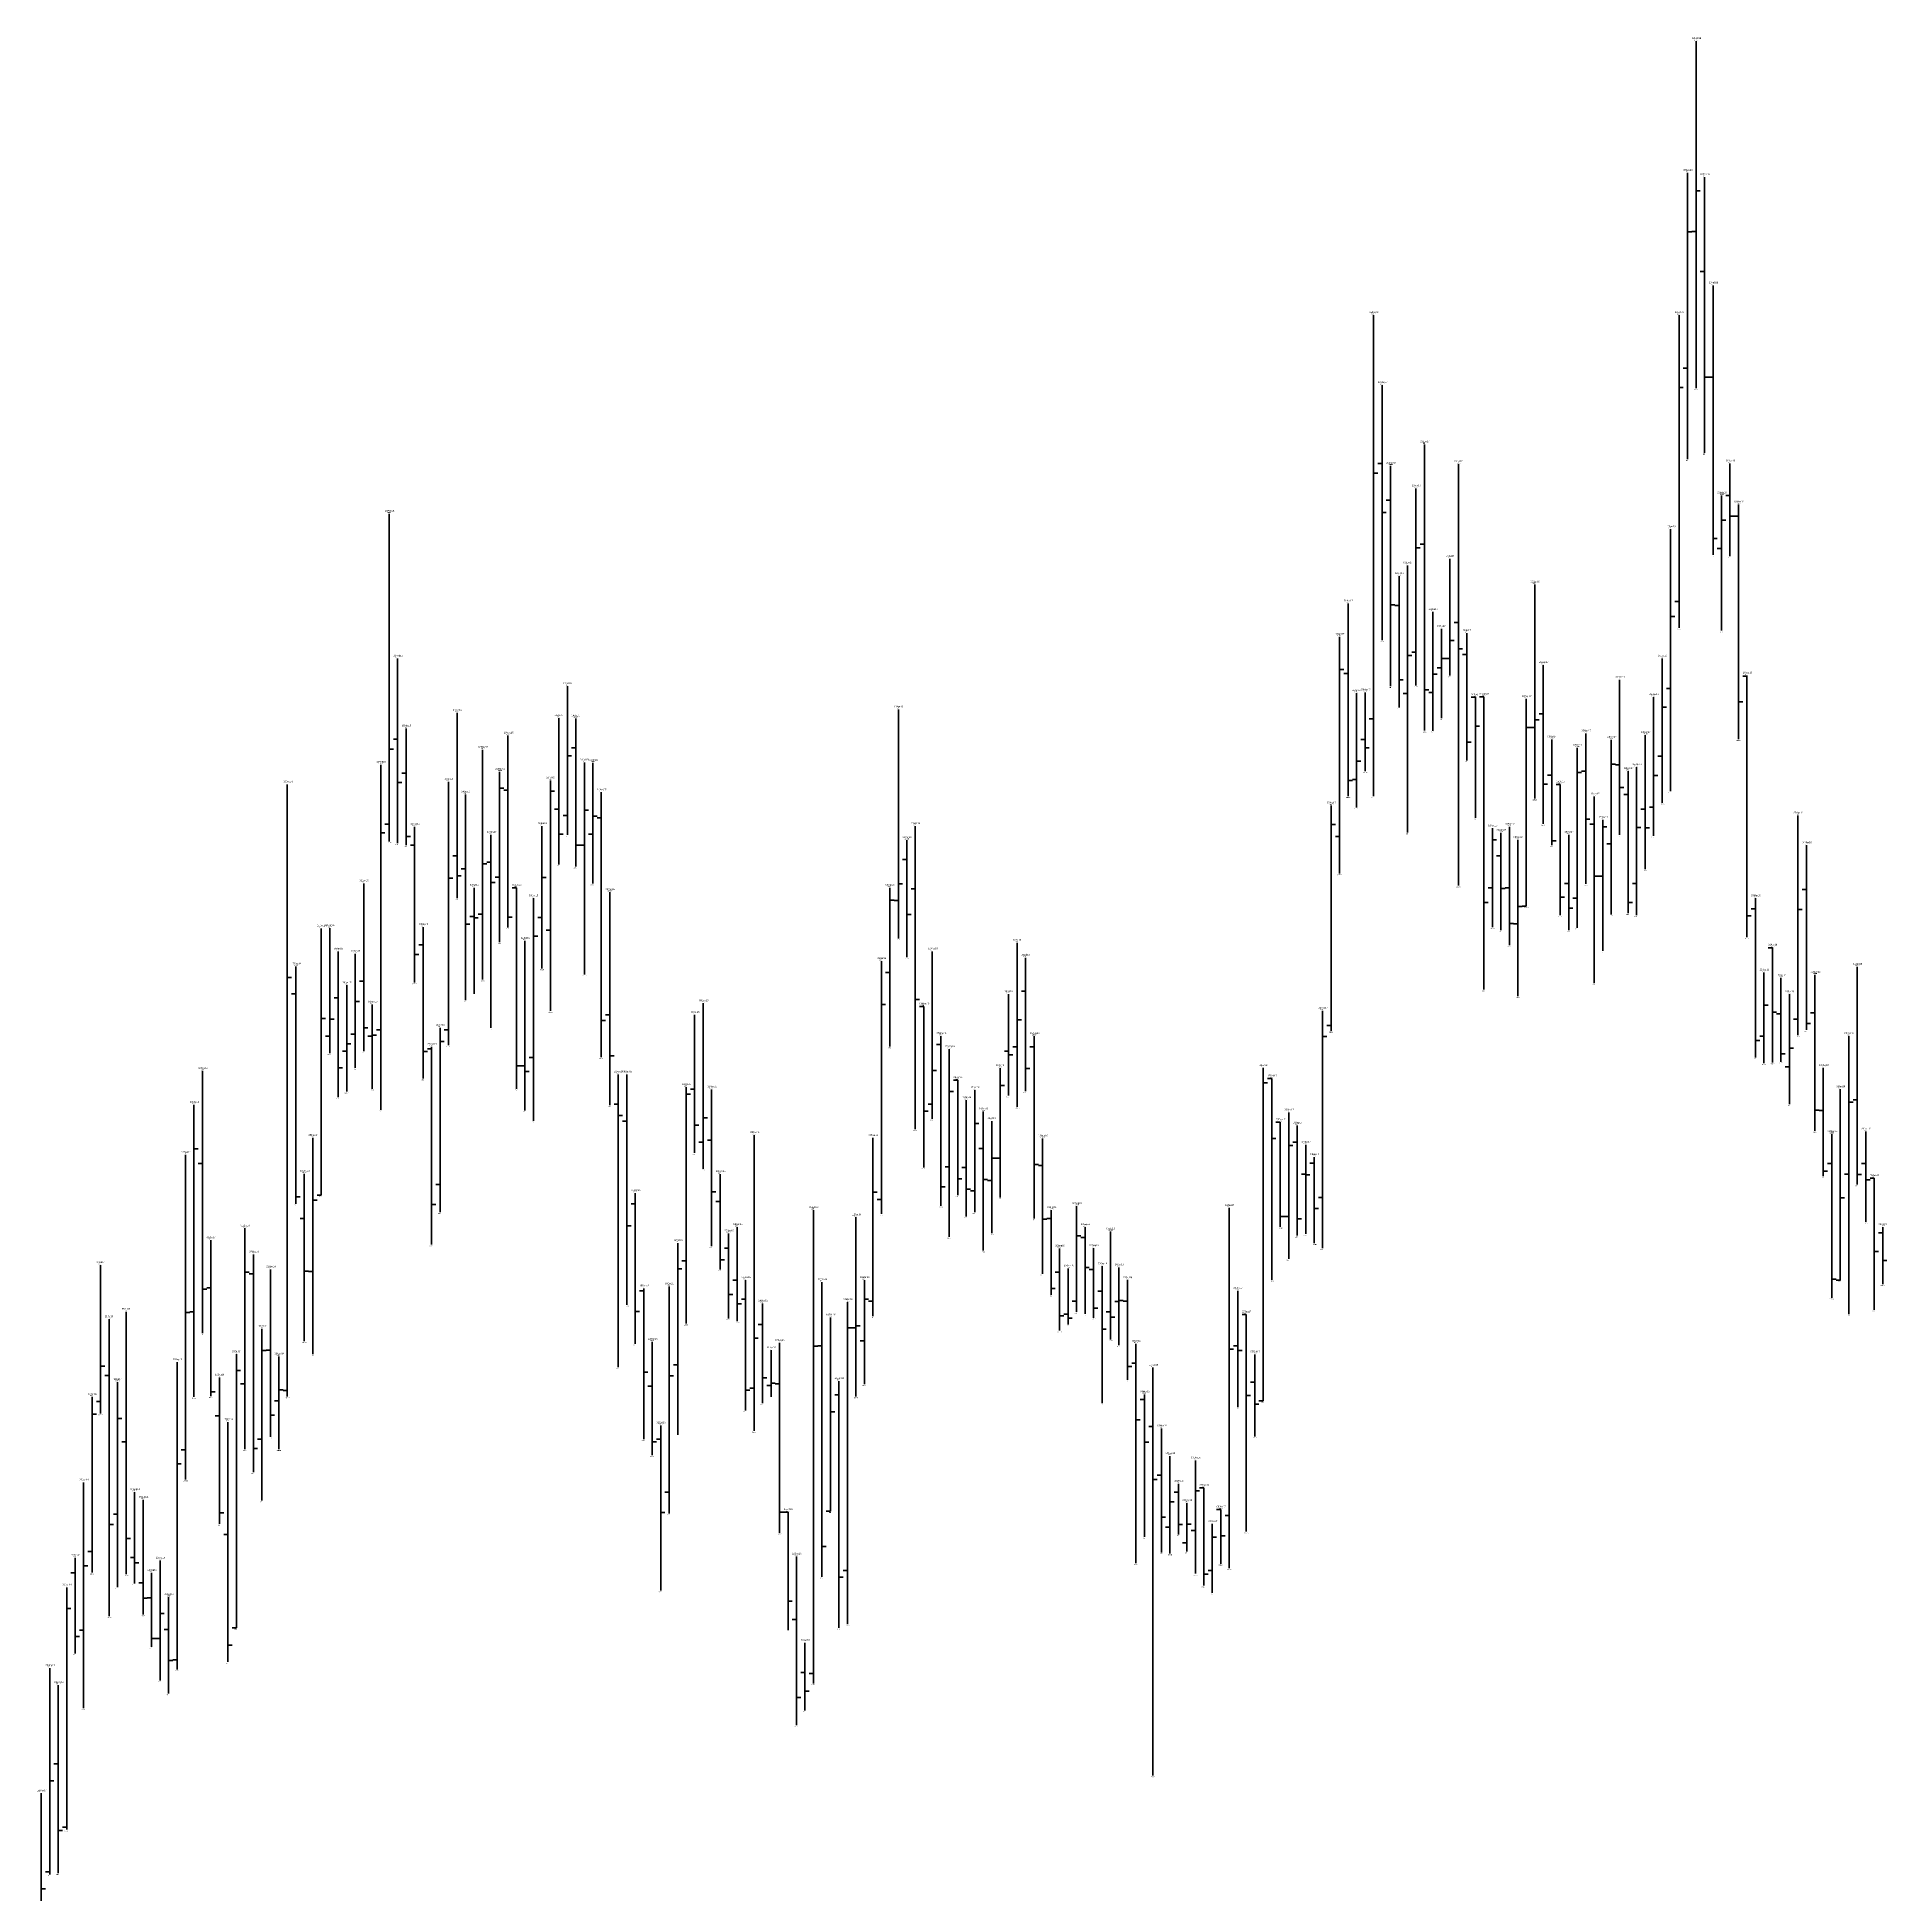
# Model space of a CAD drawing. Header units: inches. Extents: x 0 to 30000, y -20 to 2443.
# Drawn here: x 21021.5 to 21239.5, y 218.8 to 437.8 of the extents above; entities that cross this region are included whole.
import ezdxf

# ---------------------------------------------------------------- set-up
doc = ezdxf.new("R2010")
doc.units = ezdxf.units.IN
doc.header["$MEASUREMENT"] = 0
for name, color, linetype in [('DATE', 7, 'Continuous'), ('Graph', 7, 'Continuous'), ('Rate', 7, 'Continuous')]:
    doc.layers.add(name, color=color, linetype=linetype)
doc.styles.get("Standard").update_dxf_attribs({"font": 'arial.ttf'})

msp = doc.modelspace()

# ---------------------------------------------------------------- linework, layer by layer
at = {"layer": 'Graph', "color": 3, "lineweight": 35}
for p, q in [((21217, 437.3), (21217, 396.387)), ((21216, 421.75), (21216, 388)), ((21217, 419.637), (21217.5, 419.637)), ((21216, 414.825), (21216.5, 414.825)), ((21217, 414.85), (21216.5, 414.85)), ((21179, 405), (21179, 348.3)), ((21215, 405), (21215, 368.15)), ((21216, 398.75), (21215.5, 398.75)), ((21215, 396.462), (21215.5, 396.462)), ((21179, 386.363), (21179.5, 386.363)), ((21184, 384.575), (21184, 361.325)), ((21220, 383.738), (21220, 367.8)), ((21063, 381.575), (21063, 342.962)), ((21214, 379.75), (21214, 348.887)), ((21220, 380.812), (21220.5, 380.812)), ((21184, 377.562), (21184.5, 377.562)), ((21220, 377.5), (21219.5, 377.5)), ((21183, 375.5), (21183, 344)), ((21188, 376.25), (21188, 362.5)), ((21198, 373.25), (21198, 348.012)), ((21215, 371.25), (21214.5, 371.25)), ((21186, 370), (21186, 356)), ((21187, 368), (21187, 357.5)), ((21214, 369.45), (21214.5, 369.45)), ((21175, 367.075), (21175, 339.163)), ((21188, 366.625), (21188.5, 366.625)), ((21183, 364.863), (21183.5, 364.863)), ((21184, 365.25), (21183.5, 365.25)), ((21187, 364.5), (21187.5, 364.5)), ((21188, 364.5), (21187.5, 364.5)), ((21213, 364.5), (21213, 347.512)), ((21175, 363.225), (21175.5, 363.225)), ((21186, 362.663), (21186.5, 362.663)), ((21187, 363.425), (21186.5, 363.425)), ((21084, 361.25), (21084, 343.75)), ((21177, 360.45), (21177, 346.962)), ((21183, 360.4), (21182.5, 360.4)), ((21186, 360.5), (21185.5, 360.5)), ((21197, 359.75), (21197, 335.312)), ((21212, 359.975), (21212, 343.625)), ((21214, 361), (21213.5, 361)), ((21123, 358.5), (21123, 331.525)), ((21179, 357.425), (21178.5, 357.425)), ((21198, 357.3), (21198.5, 357.3)), ((21213, 358.775), (21213.5, 358.775)), ((21197, 356.4), (21197.5, 356.4)), ((21198, 356.4), (21197.5, 356.4)), ((21207, 354.95), (21207, 334.35)), ((21063, 353.837), (21063.5, 353.837)), ((21074, 353.75), (21074, 326.663)), ((21084, 353.062), (21084.5, 353.062)), ((21203, 353.988), (21203, 332.775)), ((21213, 353), (21212.5, 353)), ((21062, 351.988), (21062, 311.3)), ((21076, 351.163), (21076, 331.1)), ((21086, 352.25), (21086, 327.262)), ((21087, 352.225), (21087, 338)), ((21177, 352.4), (21177.5, 352.4)), ((21203, 351.1), (21203.5, 351.1)), ((21207, 352.062), (21207.5, 352.062)), ((21210, 351.725), (21210, 334.25)), ((21212, 350.725), (21212.5, 350.725)), ((21051, 349.65), (21051, 277.512)), ((21070, 350), (21070, 318.95)), ((21076, 349.25), (21076.5, 349.25)), ((21082, 350.125), (21082, 322.988)), ((21082, 348.863), (21082.5, 348.863)), ((21177, 350.25), (21176.5, 350.25)), ((21084, 346), (21083.5, 346)), ((21086, 346.65), (21086.5, 346.65)), ((21174, 347.188), (21174, 320.625)), ((21212, 346.988), (21211.5, 346.988)), ((21229, 346), (21229, 320.137)), ((21062, 343.95), (21062.5, 343.95)), ((21063, 345), (21062.5, 345)), ((21081, 344.75), (21081, 327.962)), ((21087, 343.825), (21086.5, 343.825)), ((21087, 345.95), (21087.5, 345.95)), ((21174, 344.962), (21174.5, 344.962)), ((21193, 344.5), (21193, 332.837)), ((21206, 345.5), (21206, 330.075)), ((21206, 344.688), (21206.5, 344.688)), ((21210, 344.613), (21210.5, 344.613)), ((21086, 342.5), (21085.5, 342.5)), ((21175, 343.55), (21174.5, 343.55)), ((21193, 343.125), (21193.5, 343.125)), ((21196, 343.125), (21196, 324.7)), ((21207, 342.663), (21206.5, 342.663)), ((21074, 340.312), (21074.5, 340.312)), ((21070, 338.613), (21070.5, 338.613)), ((21076, 338.75), (21075.5, 338.75)), ((21081, 338.7), (21081.5, 338.7)), ((21122, 337.5), (21122, 318.775)), ((21123, 337.975), (21123.5, 337.975)), ((21193, 337.5), (21192.5, 337.5)), ((21206, 338.875), (21205.5, 338.875)), ((21210, 338), (21209.5, 338)), ((21080, 336.25), (21080, 310.025)), ((21122, 336.025), (21122.5, 336.025)), ((21123, 336), (21122.5, 336)), ((21196, 335.3), (21196.5, 335.3)), ((21197, 335.312), (21196.5, 335.312)), ((21203, 336.25), (21202.5, 336.25)), ((21074, 334.375), (21073.5, 334.375)), ((21081, 334), (21080.5, 334)), ((21196, 333.25), (21195.5, 333.25)), ((21229, 334.938), (21229.5, 334.938)), ((21055, 332.675), (21055, 301.25)), ((21056, 332.738), (21056, 318)), ((21080, 331.775), (21080.5, 331.775)), ((21082, 332.5), (21081.5, 332.5)), ((21137, 331), (21137, 311.688)), ((21059, 329.7), (21059, 316.25)), ((21121, 328.85), (21121, 299.062)), ((21127, 330), (21127, 310.25)), ((21051, 326.925), (21051.5, 326.925)), ((21122, 327.5), (21121.5, 327.5)), ((21225, 327.488), (21225, 316.812)), ((21058, 326), (21058, 313.475)), ((21059, 324.1), (21059.5, 324.1)), ((21228, 324.938), (21228, 312)), ((21055, 322.075), (21055.5, 322.075)), ((21056, 322), (21056.5, 322)), ((21061, 323.75), (21061, 313.812)), ((21100, 323.875), (21100, 304.375)), ((21121, 323.738), (21121.5, 323.738)), ((21137, 321.938), (21137.5, 321.938)), ((21173, 323), (21173, 295)), ((21225, 323.663), (21225.5, 323.663)), ((21229, 322), (21228.5, 322)), ((21056, 320), (21055.5, 320)), ((21059, 320.25), (21058.5, 320.25)), ((21061, 320), (21060.5, 320)), ((21061, 320.113), (21061.5, 320.113)), ((21062, 320.75), (21061.5, 320.75)), ((21069, 321), (21069, 299.25)), ((21070, 320.75), (21069.5, 320.75)), ((21173, 319.975), (21173.5, 319.975)), ((21174, 321.25), (21173.5, 321.25)), ((21225, 320), (21224.5, 320)), ((21235, 320), (21235, 287.25)), ((21058, 318.225), (21057.5, 318.225)), ((21058, 319.113), (21058.5, 319.113)), ((21069, 319.363), (21069.5, 319.363)), ((21129, 318.462), (21129, 296.35)), ((21137, 318.725), (21136.5, 318.725)), ((21228, 318.6), (21228.5, 318.6)), ((21080, 317.488), (21079.5, 317.488)), ((21127, 315.95), (21127.5, 315.95)), ((21135, 316.225), (21135, 301)), ((21166, 316.25), (21166, 277)), ((21228, 316.387), (21227.5, 316.387)), ((21098, 314), (21098, 286.125)), ((21098, 313.163), (21098.5, 313.163)), ((21129, 313.488), (21129.5, 313.488)), ((21132, 313.625), (21132, 299.25)), ((21135, 314.2), (21135.5, 314.2)), ((21166, 314.5), (21166.5, 314.5)), ((21234, 313.738), (21234, 291.212)), ((21040, 311.925), (21040, 277.488)), ((21127, 311.975), (21126.5, 311.975)), ((21169, 311), (21169, 293.75)), ((21235, 312.238), (21235.5, 312.238)), ((21100, 310.387), (21100.5, 310.387)), ((21132, 309.712), (21132.5, 309.712)), ((21134, 310), (21134, 296.762)), ((21040, 306.738), (21040.5, 306.738)), ((21054, 308), (21054, 282.5)), ((21100, 307.5), (21099.5, 307.5)), ((21106, 308.325), (21106, 273.475)), ((21120, 308), (21120, 287)), ((21169, 307.1), (21169.5, 307.1)), ((21039, 306), (21039, 267.738)), ((21129, 304.613), (21128.5, 304.613)), ((21134, 305.625), (21134.5, 305.625)), ((21135, 305.637), (21134.5, 305.637)), ((21069, 302.5), (21068.5, 302.5)), ((21134, 303), (21133.5, 303)), ((21235, 303.725), (21234.5, 303.725)), ((21054, 300.663), (21054.5, 300.663)), ((21055, 301.25), (21054.5, 301.25)), ((21120, 301.613), (21120.5, 301.613)), ((21121, 300.75), (21120.5, 300.75)), ((21132, 301.75), (21131.5, 301.75)), ((21173, 300.975), (21172.5, 300.975)), ((21234, 300.962), (21234.5, 300.962)), ((21113, 299.5), (21113, 243.7)), ((21118, 298.65), (21118, 277.512)), ((21144, 299.962), (21144, 287.5)), ((21162, 299.75), (21162, 257.288)), ((21169, 298.75), (21168.5, 298.75)), ((21046, 297.35), (21046, 271.3)), ((21144, 296.475), (21144.5, 296.475)), ((21097, 295.6), (21097, 273.025)), ((21098, 293.5), (21097.5, 293.5)), ((21029, 293), (21029, 275.512)), ((21046, 292.188), (21046.5, 292.188)), ((21054, 292.25), (21053.5, 292.25)), ((21097, 292.575), (21097.5, 292.575)), ((21119, 291.25), (21119, 278.975)), ((21149, 292.75), (21149, 283.587)), ((21234, 291.25), (21233.5, 291.25)), ((21096, 290.5), (21096, 263.75)), ((21039, 287.425), (21039.5, 287.425)), ((21040, 287.5), (21039.5, 287.5)), ((21117, 288.637), (21117, 250.738)), ((21119, 289.012), (21119.5, 289.012)), ((21120, 288.75), (21119.5, 288.75)), ((21144, 288.75), (21143.5, 288.75)), ((21149, 288.725), (21148.5, 288.725)), ((21149, 288.85), (21149.5, 288.85)), ((21048, 285.5), (21048, 265.25)), ((21115, 286.825), (21115, 264)), ((21117, 285.613), (21117.5, 285.613)), ((21118, 285.613), (21117.5, 285.613)), ((21118, 285.863), (21118.5, 285.863)), ((21045, 282.5), (21045, 250.25)), ((21048, 282.962), (21048.5, 282.962)), ((21106, 284.387), (21106.5, 284.387)), ((21108, 282.975), (21108, 277.5)), ((21113, 283.475), (21113.5, 283.475)), ((21119, 284.1), (21118.5, 284.1)), ((21162, 283.125), (21162.5, 283.125)), ((21029, 281.1), (21029.5, 281.1)), ((21038, 281.562), (21038, 245.338)), ((21045, 280.575), (21045.5, 280.575)), ((21050, 282.25), (21050, 271.312)), ((21097, 281.25), (21096.5, 281.25)), ((21031, 279.212), (21031, 255.062)), ((21046, 279.038), (21045.5, 279.038)), ((21050, 278.325), (21050.5, 278.325)), ((21051, 278.238), (21050.5, 278.238)), ((21096, 279.962), (21096.5, 279.962)), ((21106, 278.5), (21105.5, 278.5)), ((21108, 278.825), (21107.5, 278.825)), ((21108, 279.113), (21108.5, 279.113)), ((21028, 277.5), (21028, 256.775)), ((21029, 276.95), (21028.5, 276.95)), ((21050, 277), (21049.5, 277)), ((21166, 277), (21165.5, 277)), ((21028, 275.45), (21028.5, 275.45)), ((21031, 274.95), (21031.5, 274.95)), ((21115, 275.712), (21115.5, 275.712)), ((21048, 272.5), (21047.5, 272.5)), ((21038, 269.575), (21038.5, 269.575)), ((21039, 271.25), (21038.5, 271.25)), ((21155, 270.512), (21155, 259.012)), ((21158, 270), (21158, 256.663)), ((21027, 267.375), (21027, 240.775)), ((21096, 266.25), (21095.5, 266.25)), ((21155, 265.125), (21155.5, 265.125)), ((21158, 266.4), (21158.5, 266.4)), ((21031, 263.675), (21030.5, 263.675)), ((21115, 264), (21114.5, 264)), ((21157, 264.95), (21157, 259.25)), ((21162, 263.5), (21161.5, 263.5)), ((21155, 262.125), (21154.5, 262.125)), ((21157, 262.462), (21157.5, 262.462)), ((21158, 261.75), (21157.5, 261.75)), ((21160, 262.5), (21160, 254.387)), ((21160, 260.938), (21160.5, 260.938)), ((21028, 259.25), (21027.5, 259.25)), ((21157, 260.288), (21156.5, 260.288)), ((21027, 257.55), (21027.5, 257.55)), ((21036, 258.175), (21036, 244.062)), ((21117, 257), (21116.5, 257)), ((21160, 257), (21159.5, 257)), ((21025, 255), (21025, 226.488)), ((21025, 252.525), (21025.5, 252.525)), ((21036, 251.963), (21036.5, 251.963)), ((21027, 250), (21026.5, 250)), ((21045, 250.25), (21044.5, 250.25)), ((21036, 248.988), (21035.5, 248.988)), ((21023, 245.5), (21023, 221.188)), ((21038, 246.5), (21037.5, 246.5)), ((21113, 244.875), (21112.5, 244.875)), ((21023, 232.213), (21023.5, 232.213)), ((21022, 230.75), (21022, 204.675)), ((21025, 226.75), (21024.5, 226.75)), ((21023, 221.488), (21022.5, 221.488)), ((21022, 219.488), (21022.5, 219.488))]:
    msp.add_line(p, q, dxfattribs=at)
at = {"layer": 'Graph', "color": 1, "lineweight": 35}
for p, q in [((21218, 421.25), (21218, 388.75)), ((21218, 410.137), (21217.5, 410.137)), ((21219, 408.5), (21219, 376.75)), ((21180, 396.75), (21180, 366.663)), ((21218, 397.7), (21218.5, 397.7)), ((21219, 397.7), (21218.5, 397.7)), ((21185, 389.75), (21185, 356.012)), ((21180, 387.5), (21179.5, 387.5)), ((21181, 387.238), (21181, 361.25)), ((21189, 387.413), (21189, 337.762)), ((21221, 387.5), (21221, 376.587)), ((21221, 383.75), (21220.5, 383.75)), ((21180, 381.712), (21180.5, 381.712)), ((21181, 383.2), (21180.5, 383.2)), ((21221, 381.288), (21221.5, 381.288)), ((21222, 381.288), (21221.5, 381.288)), ((21222, 382.663), (21222, 355.012)), ((21185, 378), (21184.5, 378)), ((21219, 378.663), (21219.5, 378.663)), ((21182, 374.238), (21182, 358.75)), ((21176, 371), (21176, 348.288)), ((21181, 370.863), (21181.5, 370.863)), ((21182, 370.75), (21181.5, 370.75)), ((21189, 368.75), (21188.5, 368.75)), ((21190, 367.5), (21190, 352.5)), ((21064, 364.5), (21064, 342.75)), ((21189, 365.663), (21189.5, 365.663)), ((21190, 365), (21189.5, 365)), ((21199, 363.75), (21199, 345.025)), ((21176, 362.75), (21175.5, 362.75)), ((21182, 362), (21182.5, 362)), ((21208, 362), (21208, 343.75)), ((21223, 362.45), (21222.5, 362.45)), ((21223, 362.5), (21223, 331.663)), ((21178, 360.512), (21178, 351.238)), ((21185, 360.837), (21185.5, 360.837)), ((21191, 359.95), (21190.5, 359.95)), ((21191, 359.95), (21191, 345.75)), ((21192, 360), (21191.5, 360)), ((21192, 360), (21192, 325.5)), ((21222, 359.425), (21222.5, 359.425)), ((21071, 358.125), (21071, 336.25)), ((21083, 357.5), (21083, 340.25)), ((21085, 357.462), (21085, 340)), ((21199, 358), (21198.5, 358)), ((21064, 355), (21063.5, 355)), ((21065, 356.25), (21065, 342.5)), ((21077, 355.425), (21077, 332.825)), ((21178, 354.975), (21177.5, 354.975)), ((21191, 356.55), (21191.5, 356.55)), ((21200, 354.975), (21200, 342.5)), ((21204, 355.675), (21204, 337.938)), ((21211, 355.488), (21211, 339.7)), ((21085, 354), (21084.5, 354)), ((21178, 353.975), (21178.5, 353.975)), ((21190, 354.675), (21190.5, 354.675)), ((21065, 351), (21064.5, 351)), ((21200, 350.75), (21199.5, 350.75)), ((21204, 351.25), (21203.5, 351.25)), ((21208, 352), (21207.5, 352)), ((21209, 351.25), (21209, 334.5)), ((21064, 349.887), (21064.5, 349.887)), ((21072, 348.5), (21072, 324.25)), ((21077, 349), (21076.5, 349)), ((21088, 348.75), (21088, 317.525)), ((21176, 350.15), (21176.5, 350.15)), ((21199, 349.725), (21199.5, 349.725)), ((21201, 349.675), (21200.5, 349.675)), ((21201, 349.675), (21201, 334.275)), ((21205, 348.238), (21205, 326.275)), ((21208, 349.3), (21208.5, 349.3)), ((21209, 348.5), (21208.5, 348.5)), ((21083, 346.75), (21082.5, 346.75)), ((21211, 346.75), (21210.5, 346.75)), ((21066, 344.688), (21066, 326.312)), ((21083, 343.812), (21083.5, 343.812)), ((21088, 345.75), (21087.5, 345.75)), ((21125, 344.75), (21125, 309.025)), ((21194, 343.962), (21194, 332.5)), ((21195, 344.675), (21195, 330.725)), ((21204, 345.562), (21204.5, 345.562)), ((21205, 345), (21204.5, 345)), ((21211, 344.575), (21211.5, 344.575)), ((21065, 343.538), (21065.5, 343.538)), ((21066, 342.5), (21065.5, 342.5)), ((21075, 343.75), (21075, 321)), ((21085, 342.5), (21085.5, 342.5)), ((21124, 343.113), (21124, 329.325)), ((21200, 343.025), (21200.5, 343.025)), ((21202, 343.75), (21202, 332.5)), ((21230, 342.5), (21230, 320.75)), ((21071, 341.25), (21070.5, 341.25)), ((21072, 339.725), (21071.5, 339.725)), ((21075, 340.525), (21074.5, 340.525)), ((21124, 340.825), (21123.5, 340.825)), ((21194, 341.25), (21193.5, 341.25)), ((21060, 338), (21060, 318.25)), ((21071, 338.887), (21071.5, 338.887)), ((21073, 337.5), (21073, 325)), ((21075, 338.113), (21075.5, 338.113)), ((21078, 337.5), (21077.5, 337.5)), ((21078, 337.5), (21078, 313.8)), ((21125, 337.35), (21124.5, 337.35)), ((21194, 337.425), (21194.5, 337.425)), ((21195, 337.5), (21194.5, 337.5)), ((21202, 337.988), (21201.5, 337.988)), ((21205, 338.863), (21205.5, 338.863)), ((21230, 337.3), (21229.5, 337.3)), ((21089, 336.988), (21089, 311.85)), ((21192, 335.762), (21192.5, 335.762)), ((21201, 336.375), (21201.5, 336.375)), ((21202, 335.087), (21202.5, 335.087)), ((21209, 335.738), (21209.5, 335.738)), ((21224, 336.25), (21224, 317.5)), ((21067, 332.85), (21067, 315)), ((21072, 333.188), (21072.5, 333.188)), ((21073, 334.1), (21072.5, 334.1)), ((21073, 333.962), (21073.5, 333.962)), ((21077, 334.025), (21077.5, 334.025)), ((21124, 334.337), (21124.5, 334.337)), ((21195, 333.3), (21195.5, 333.3)), ((21223, 334.2), (21223.5, 334.2)), ((21224, 335), (21223.5, 335)), ((21067, 330.75), (21066.5, 330.75)), ((21079, 331.25), (21079, 311.25)), ((21057, 330), (21057, 312.825)), ((21066, 329.613), (21066.5, 329.613)), ((21138, 329.25), (21138, 313.5)), ((21226, 330.425), (21225.5, 330.425)), ((21226, 330.438), (21226, 316.887)), ((21052, 328.212), (21052, 300.25)), ((21060, 326.488), (21059.5, 326.488)), ((21227, 326.863), (21227, 316.988)), ((21231, 327.238), (21231, 308.825)), ((21236, 328.188), (21236, 302.5)), ((21052, 325), (21051.5, 325)), ((21057, 324.5), (21056.5, 324.5)), ((21125, 324.325), (21125.5, 324.325)), ((21136, 324.95), (21136, 313)), ((21138, 325.3), (21137.5, 325.3)), ((21089, 322.5), (21088.5, 322.5)), ((21099, 322.5), (21099, 306.25)), ((21126, 323.5), (21125.5, 323.5)), ((21126, 323.5), (21126, 304.525)), ((21226, 322.837), (21226.5, 322.837)), ((21227, 322.637), (21226.5, 322.637)), ((21231, 322.75), (21230.5, 322.75)), ((21060, 320.975), (21060.5, 320.975)), ((21088, 321.863), (21088.5, 321.863)), ((21128, 320), (21128, 300.012)), ((21139, 320.012), (21139, 298.5)), ((21230, 321.5), (21230.5, 321.5)), ((21067, 318.188), (21067.5, 318.188)), ((21068, 318.5), (21067.5, 318.5)), ((21068, 318.738), (21068, 295.425)), ((21089, 317.675), (21089.5, 317.675)), ((21128, 319), (21127.5, 319)), ((21136, 318.25), (21135.5, 318.25)), ((21136, 317.788), (21136.5, 317.788)), ((21139, 318.75), (21138.5, 318.75)), ((21224, 319.475), (21224.5, 319.475)), ((21227, 317.925), (21227.5, 317.925)), ((21041, 315.875), (21041, 285)), ((21057, 316.262), (21057.5, 316.262)), ((21078, 316.512), (21078.5, 316.512)), ((21079, 316.512), (21078.5, 316.512)), ((21079, 315.837), (21079.5, 315.837)), ((21090, 315.5), (21090, 281)), ((21091, 315.5), (21091, 288.337)), ((21138, 316.175), (21138.5, 316.175)), ((21232, 316.25), (21232, 303.512)), ((21099, 313.75), (21098.5, 313.75)), ((21101, 313.725), (21101, 295.262)), ((21130, 314.825), (21129.5, 314.825)), ((21130, 314.825), (21130, 301.25)), ((21167, 315), (21166.5, 315)), ((21167, 315), (21167, 291.262)), ((21090, 312), (21089.5, 312)), ((21126, 311.163), (21126.5, 311.163)), ((21131, 312.45), (21131, 298.75)), ((21133, 311.113), (21133, 294.725)), ((21231, 311.288), (21231.5, 311.288)), ((21232, 311.25), (21231.5, 311.25)), ((21236, 312.5), (21235.5, 312.5)), ((21090, 310.65), (21090.5, 310.65)), ((21091, 310), (21090.5, 310)), ((21099, 309.512), (21099.5, 309.512)), ((21168, 309.85), (21167.5, 309.85)), ((21168, 309.85), (21168, 297.512)), ((21170, 309.488), (21170, 296.5)), ((21101, 307.75), (21100.5, 307.75)), ((21133, 306.75), (21132.5, 306.75)), ((21140, 307.938), (21140, 292)), ((21167, 307.95), (21167.5, 307.95)), ((21170, 307.5), (21169.5, 307.5)), ((21171, 307.2), (21171, 296.7)), ((21233, 308.462), (21233, 289.163)), ((21237, 308.75), (21237, 298.125)), ((21041, 305), (21040.5, 305)), ((21131, 304.5), (21130.5, 304.5)), ((21139, 304.863), (21139.5, 304.863)), ((21140, 304.75), (21139.5, 304.75)), ((21172, 305.025), (21171.5, 305.025)), ((21172, 305.725), (21172, 295.587)), ((21233, 305), (21232.5, 305)), ((21237, 305), (21236.5, 305)), ((21053, 303.788), (21053, 284.038)), ((21102, 303.75), (21102, 292.5)), ((21128, 302.25), (21128.5, 302.25)), ((21130, 303.2), (21130.5, 303.2)), ((21133, 303.087), (21133.5, 303.087)), ((21171, 303.725), (21170.5, 303.725)), ((21171, 303.65), (21171.5, 303.65)), ((21232, 304.087), (21232.5, 304.087)), ((21236, 303.675), (21236.5, 303.675)), ((21237, 303.062), (21237.5, 303.062)), ((21238, 303.25), (21237.5, 303.25)), ((21238, 303.25), (21238, 287.75)), ((21052, 301.062), (21052.5, 301.062)), ((21068, 300.163), (21068.5, 300.163)), ((21092, 300.25), (21091.5, 300.25)), ((21092, 301.5), (21092, 283.75)), ((21101, 301.663), (21101.5, 301.663)), ((21102, 300.5), (21101.5, 300.5)), ((21131, 301.95), (21131.5, 301.95)), ((21053, 298.5), (21052.5, 298.5)), ((21140, 298.425), (21140.5, 298.425)), ((21141, 298.5), (21140.5, 298.5)), ((21141, 299.488), (21141, 289.5)), ((21168, 298.738), (21168.5, 298.738)), ((21170, 298.475), (21170.5, 298.475)), ((21172, 299.7), (21172.5, 299.7)), ((21042, 295.938), (21042, 277.55)), ((21091, 297.663), (21091.5, 297.663)), ((21103, 296.738), (21103, 286.725)), ((21104, 297.5), (21104, 286.387)), ((21145, 296.25), (21144.5, 296.25)), ((21145, 297.5), (21145, 287.275)), ((21148, 296.988), (21148, 284.262)), ((21239, 296.825), (21238.5, 296.825)), ((21239, 297.488), (21239, 290.762)), ((21047, 294.25), (21047, 268.6)), ((21102, 293.637), (21102.5, 293.637)), ((21103, 295), (21102.5, 295)), ((21142, 294.975), (21142, 285.288)), ((21146, 295), (21146, 286.812)), ((21238, 294.625), (21238.5, 294.625)), ((21239, 293.562), (21239.5, 293.562)), ((21047, 292), (21046.5, 292)), ((21049, 292.5), (21049, 272.788)), ((21053, 292.288), (21053.5, 292.288)), ((21104, 291.25), (21103.5, 291.25)), ((21105, 291.25), (21105, 275.887)), ((21142, 292.2), (21141.5, 292.2)), ((21143, 292.6), (21143, 286)), ((21145, 292.738), (21145.5, 292.738)), ((21146, 292.5), (21145.5, 292.5)), ((21147, 292.875), (21147, 276.75)), ((21233, 291.375), (21233.5, 291.375)), ((21041, 290.188), (21041.5, 290.188)), ((21042, 290.325), (21041.5, 290.325)), ((21093, 290), (21092.5, 290)), ((21093, 290.25), (21093, 272.5)), ((21103, 289.538), (21103.5, 289.538)), ((21114, 291), (21114, 256.25)), ((21141, 290.25), (21141.5, 290.25)), ((21147, 289.95), (21146.5, 289.95)), ((21150, 291.225), (21150, 279.5)), ((21163, 290), (21163, 276.25)), ((21032, 287.5), (21032, 256.587)), ((21092, 287.55), (21092.5, 287.55)), ((21104, 288.45), (21104.5, 288.45)), ((21105, 289), (21104.5, 289)), ((21107, 288.5), (21107, 276.75)), ((21142, 287.05), (21142.5, 287.05)), ((21143, 287.25), (21142.5, 287.25)), ((21146, 287.95), (21146.5, 287.95)), ((21148, 287.5), (21147.5, 287.5)), ((21148, 286.875), (21148.5, 286.875)), ((21150, 288.75), (21149.5, 288.75)), ((21164, 287.175), (21163.5, 287.175)), ((21164, 287.175), (21164, 261.613)), ((21030, 286.625), (21030, 251.613)), ((21107, 286), (21106.5, 286)), ((21143, 286.75), (21143.5, 286.75)), ((21147, 285.475), (21147.5, 285.475)), ((21049, 283), (21048.5, 283)), ((21094, 283.975), (21094, 270.6)), ((21109, 283.837), (21109, 261.462)), ((21114, 283.5), (21113.5, 283.5)), ((21151, 283.738), (21151, 257.875)), ((21163, 283.5), (21162.5, 283.5)), ((21163, 282.962), (21163.5, 282.962)), ((21093, 280.375), (21093.5, 280.375)), ((21150, 281.05), (21150.5, 281.05)), ((21151, 281.45), (21150.5, 281.45)), ((21153, 280.925), (21153, 232.838)), ((21165, 282.475), (21165, 272.825)), ((21030, 280), (21029.5, 280)), ((21043, 279.75), (21043, 262.5)), ((21094, 278.75), (21093.5, 278.75)), ((21105, 278.262), (21105.5, 278.262)), ((21107, 279.725), (21107.5, 279.725)), ((21109, 279), (21108.5, 279)), ((21116, 279.35), (21116, 250.25)), ((21165, 279.225), (21164.5, 279.225)), ((21042, 278.075), (21042.5, 278.075)), ((21116, 277.712), (21115.5, 277.712)), ((21152, 277.175), (21151.5, 277.175)), ((21152, 277.775), (21152, 261)), ((21164, 277.663), (21164.5, 277.663)), ((21165, 276.637), (21165.5, 276.637)), ((21043, 275.25), (21042.5, 275.25)), ((21044, 274.5), (21044, 246.25)), ((21049, 275.325), (21049.5, 275.325)), ((21095, 274.113), (21095, 254.65)), ((21151, 274.775), (21151.5, 274.775)), ((21153, 274), (21152.5, 274)), ((21154, 273.75), (21154, 259.15)), ((21032, 272.2), (21031.5, 272.2)), ((21094, 272.2), (21094.5, 272.2)), ((21095, 272.512), (21094.5, 272.512)), ((21152, 272.125), (21152.5, 272.125)), ((21047, 271.387), (21047.5, 271.387)), ((21153, 267.725), (21153.5, 267.725)), ((21154, 268.25), (21153.5, 268.25)), ((21156, 267.25), (21156, 261.275)), ((21033, 266.25), (21033, 255.5)), ((21034, 265.35), (21034, 251.812)), ((21156, 266.25), (21155.5, 266.25)), ((21159, 266.75), (21158.5, 266.75)), ((21159, 266.75), (21159, 255.25)), ((21043, 263.8), (21043.5, 263.8)), ((21095, 263.837), (21095.5, 263.837)), ((21109, 263.887), (21109.5, 263.887)), ((21110, 263.887), (21109.5, 263.887)), ((21110, 263.9), (21110, 250)), ((21154, 263.3), (21154.5, 263.3)), ((21161, 264.2), (21160.5, 264.2)), ((21161, 264.2), (21161, 257.8)), ((21030, 262.438), (21030.5, 262.438)), ((21032, 260.788), (21032.5, 260.788)), ((21044, 261.25), (21043.5, 261.25)), ((21156, 262.425), (21156.5, 262.425)), ((21161, 261.087), (21161.5, 261.087)), ((21026, 258.5), (21026, 247.25)), ((21033, 258.562), (21032.5, 258.562)), ((21111, 258.65), (21111, 238.8)), ((21114, 259.85), (21114.5, 259.85)), ((21026, 256.75), (21025.5, 256.75)), ((21033, 257.9), (21033.5, 257.9)), ((21035, 256.75), (21035, 248)), ((21116, 256.225), (21116.5, 256.225)), ((21159, 256.6), (21159.5, 256.6)), ((21034, 255.55), (21033.5, 255.55)), ((21034, 253.738), (21034.5, 253.738)), ((21035, 253.8), (21034.5, 253.8)), ((21037, 253.875), (21037, 242.5)), ((21110, 253.412), (21110.5, 253.412)), ((21037, 250.062), (21036.5, 250.062)), ((21111, 251.25), (21110.5, 251.25)), ((21026, 249.238), (21026.5, 249.238)), ((21035, 248.988), (21035.5, 248.988)), ((21044, 248.225), (21044.5, 248.225)), ((21112, 248.475), (21112, 240.5)), ((21037, 246.412), (21037.5, 246.412)), ((21024, 243.5), (21024, 221.325)), ((21112, 245), (21111.5, 245)), ((21111, 242.05), (21111.5, 242.05)), ((21112, 242.775), (21112.5, 242.775)), ((21024, 234.238), (21023.5, 234.238)), ((21024, 226.387), (21024.5, 226.387))]:
    msp.add_line(p, q, dxfattribs=at)

# ---------------------------------------------------------------- texts
at = {"layer": 'DATE'}
for s, p in [('02Feb18', (21216.5, 437.55)), ('25Jan18', (21215.5, 422)), ('09Feb18', (21217.5, 421.5)), ('16Feb18', (21218.5, 408.75)), ('12May17', (21178.5, 405.25)), ('19Jan18', (21214.5, 405.25)), ('19May17', (21179.5, 397)), ('23Jun17', (21184.5, 390)), ('26May17', (21180.5, 387.488)), ('21Jul17', (21188.5, 387.663)), ('01Mar18', (21220.5, 387.75)), ('16Jun17', (21183.5, 384.825)), ('23Feb18', (21219.5, 383.988)), ('20Feb15', (21062.5, 381.825)), ('09Mar18', (21221.5, 382.913)), ('12Jan18', (21213.5, 380)), ('14Jul17', (21187.5, 376.5)), ('02Jun17', (21181.5, 374.488)), ('09Jun17', (21182.5, 375.75)), ('22Sep17', (21197.5, 373.5)), ('21Apr17', (21175.5, 371.25)), ('30Jun17', (21185.5, 370.25)), ('07Jul17', (21186.5, 368.25)), ('28Jul17', (21189.5, 367.75)), ('13Apr17', (21174.5, 367.325)), ('28Feb15', (21063.5, 364.75)), ('29Sep17', (21198.5, 364)), ('05Jan18', (21212.5, 364.75)), ('17Jul15', (21083.5, 361.5)), ('01Dec17', (21207.5, 362.25)), ('16Mar18', (21222.5, 362.75)), ('28Apr17', (21176.5, 360.7)), ('05May17', (21177.5, 360.762)), ('04Aug17', (21190.5, 360.2)), ('11Aug17', (21191.5, 360.25)), ('15Sep17', (21196.5, 360)), ('29Dec17', (21211.5, 360.225)), ('17Apr15', (21070.5, 358.375)), ('10Jul15', (21082.5, 357.75)), ('24Jul15', (21084.5, 357.712)), ('13Apr16', (21122.5, 358.75)), ('05Mar15', (21064.5, 356.5)), ('29May15', (21076.5, 355.675)), ('06Oct17', (21199.5, 355.225)), ('03Nov17', (21203.5, 355.925)), ('24Nov17', (21206.5, 355.2)), ('22Dec17', (21210.5, 355.738)), ('08May15', (21073.5, 354)), ('31Jul15', (21085.5, 352.5)), ('07Aug15', (21086.5, 352.475)), ('27Oct17', (21202.5, 354.238)), ('13Feb15', (21061.5, 352.238)), ('10Apr15', (21069.5, 350.25)), ('22May15', (21075.5, 351.413)), ('03Jul15', (21081.5, 350.375)), ('08Dec17', (21208.5, 351.5)), ('15Dec17', (21209.5, 351.975)), ('05Dec14', (21050.5, 349.9)), ('24Apr15', (21071.5, 348.75)), ('14Aug15', (21087.5, 349)), ('13Oct17', (21200.5, 349.925)), ('10Nov17', (21204.5, 348.488)), ('07Apr17', (21173.5, 347.438)), ('27Apr18', (21228.5, 346.25)), ('13Mar15', (21065.5, 344.938)), ('15May15', (21074.5, 344)), ('26Jun15', (21080.5, 345)), ('29Apr16', (21124.5, 345)), ('18Aug17', (21192.5, 344.75)), ('24Aug17', (21193.5, 344.212)), ('01Sep17', (21194.5, 344.925)), ('19Oct17', (21201.5, 344)), ('17Nov17', (21205.5, 345.75)), ('22Apr16', (21123.5, 343.363)), ('08Sep17', (21195.5, 343.375)), ('04May18', (21229.5, 342.75)), ('30Jan15', (21059.5, 338.25)), ('30Apr15', (21072.5, 337.75)), ('05Jun15', (21077.5, 337.75)), ('21Aug15', (21088.5, 337.238)), ('08Apr16', (21121.5, 337.75)), ('19Jun15', (21079.5, 336.5)), ('23Mar18', (21223.5, 336.5)), ('31Dec14', (21054.5, 332.925)), ('02Jan15', (21055.5, 332.988)), ('20Mar15', (21066.5, 333.1)), ('12Jun15', (21078.5, 331.5)), ('22Jul16', (21136.5, 331.25)), ('06Apr18', (21225.5, 330.688)), ('12Dec14', (21051.5, 328.462)), ('09Jan15', (21056.5, 330.25)), ('23Jan15', (21058.5, 329.95)), ('01Apr16', (21120.5, 329.1)), ('13May16', (21126.5, 330.25)), ('29Jul16', (21137.5, 329.5)), ('15Jun18', (21235.5, 328.438)), ('16Jan15', (21057.5, 326.25)), ('28Mar18', (21224.5, 327.738)), ('13Apr18', (21226.5, 327.113)), ('11May18', (21230.5, 327.488)), ('06Feb15', (21060.5, 324)), ('06Nov15', (21099.5, 324.125)), ('15Jul16', (21135.5, 325.2)), ('20Apr18', (21227.5, 325.188)), ('30Oct15', (21098.5, 322.75)), ('06May16', (21125.5, 323.75)), ('31Mar17', (21172.5, 323.25)), ('01Apr15', (21068.5, 321.25)), ('20May16', (21127.5, 320.25)), ('05Aug16', (21138.5, 320.262)), ('08Jun18', (21234.5, 320.25)), ('27Mar15', (21067.5, 318.988)), ('27May16', (21128.5, 318.712)), ('26Sep14', (21040.5, 316.125)), ('28Aug15', (21089.5, 315.75)), ('04Sep15', (21090.5, 315.75)), ('08Jul16', (21134.5, 316.475)), ('10Feb17', (21165.5, 316.5)), ('17Feb17', (21166.5, 315.25)), ('18May18', (21231.5, 316.5)), ('23Oct15', (21097.5, 314.25)), ('13Nov15', (21100.5, 313.975)), ('03Jun16', (21129.5, 315.075)), ('17Jun16', (21131.5, 313.875)), ('01Jun18', (21233.5, 313.988)), ('19Sep14', (21039.5, 312.175)), ('10Jun16', (21130.5, 312.7)), ('24Jun16', (21132.5, 311.363)), ('03Mar17', (21168.5, 311.25)), ('18Dec15', (21105.5, 308.575)), ('01Jul16', (21133.5, 310.25)), ('23Feb17', (21167.5, 310.1)), ('10Mar17', (21169.5, 309.738)), ('25May18', (21232.5, 308.712)), ('22Jun18', (21236.5, 309)), ('26Dec14', (21053.5, 308.25)), ('23Mar16', (21119.5, 308.25)), ('12Aug16', (21139.5, 308.188)), ('17Mar17', (21170.5, 307.45)), ('12Sep14', (21038.5, 306.25)), ('24Mar17', (21171.5, 305.975)), ('19Dec14', (21052.5, 304.038)), ('20Nov15', (21101.5, 304)), ('29Jun18', (21237.5, 303.5)), ('11Sep15', (21091.5, 301.75)), ('09Sep16', (21143.5, 300.212)), ('13Jan17', (21161.5, 300)), ('04Dec15', (21103.5, 297.75)), ('05Feb16', (21112.5, 299.75)), ('11Mar16', (21117.5, 298.9)), ('19Aug16', (21140.5, 299.738)), ('16Sep16', (21144.5, 297.75)), ('06Jul18', (21238.5, 297.738)), ('01Oct14', (21041.5, 296.188)), ('31Oct14', (21045.5, 297.6)), ('16Oct15', (21096.5, 295.85)), ('27Nov15', (21102.5, 296.988)), ('07Oct16', (21147.5, 297.238)), ('04Jul14', (21028.5, 293.25)), ('07Nov14', (21046.5, 294.5)), ('26Aug16', (21141.5, 295.225)), ('23Sep16', (21145.5, 295.25)), ('21Nov14', (21048.5, 292.75)), ('11Dec15', (21104.5, 291.5)), ('12Feb16', (21113.5, 291.25)), ('18Mar16', (21118.5, 291.5)), ('02Sep16', (21142.5, 292.85)), ('30Sep16', (21146.5, 293.125)), ('14Oct16', (21148.5, 293)), ('21Oct16', (21149.5, 291.475)), ('18Sep15', (21092.5, 290.5)), ('09Oct15', (21095.5, 290.75)), ('04Mar16', (21116.5, 288.887)), ('20Jan17', (21162.5, 290.25)), ('11Jul14', (21029.5, 286.875)), ('25Jul14', (21031.5, 287.75)), ('24Dec15', (21106.5, 288.75)), ('19Feb16', (21114.5, 287.075)), ('27Jan17', (21163.5, 287.425)), ('14Nov14', (21047.5, 285.75)), ('23Oct14', (21044.5, 282.75)), ('28Nov14', (21049.5, 282.5)), ('24Sep15', (21093.5, 284.225)), ('01Jan16', (21107.5, 283.225)), ('08Jan16', (21108.5, 284.087)), ('30Oct16', (21150.5, 283.988)), ('03Feb17', (21164.5, 282.725)), ('05Sep14', (21037.5, 281.812)), ('11Nov16', (21152.5, 281.175)), ('18Jul14', (21030.5, 279.462)), ('10Oct14', (21042.5, 280)), ('26Feb16', (21115.5, 279.6)), ('04Nov16', (21151.5, 278.025)), ('27Jun14', (21027.5, 277.75)), ('17Oct14', (21043.5, 274.75)), ('01Oct15', (21094.5, 274.363)), ('18Nov16', (21153.5, 274)), ('25Nov16', (21154.5, 270.762)), ('16Dec16', (21157.5, 270.25)), ('20Jun14', (21026.5, 267.625)), ('02Dec16', (21155.5, 267.5)), ('23Dec16', (21158.5, 267)), ('01Aug14', (21032.5, 266.5)), ('08Aug14', (21033.5, 265.6)), ('09Dec16', (21156.5, 265.2)), ('15Jan16', (21109.5, 264.15)), ('30Dec16', (21159.5, 262.75)), ('06Jan17', (21160.5, 264.45)), ('13Jun14', (21025.5, 258.75)), ('22Aug14', (21035.5, 258.425)), ('22Jan16', (21110.5, 258.9)), ('14Aug14', (21034.5, 257)), ('06Jun14', (21024.5, 255.25)), ('28Aug14', (21036.5, 254.125)), ('29Jan16', (21111.5, 248.725)), ('23May14', (21022.5, 245.75)), ('30May14', (21023.5, 243.75)), ('16May14', (21021.5, 231))]:
    msp.add_text(s, height=0.2, dxfattribs=at).set_placement(p)
at = {"layer": 'Rate'}
for s, p in [('1749.2', (21216.75, 437.4)), ('1687', (21215.75, 421.85)), ('1685', (21217.75, 421.35)), ('1634', (21218.75, 408.6)), ('1620', (21178.75, 405.1)), ('1620', (21214.75, 405.1)), ('1587', (21179.75, 396.85)), ('1585.55', (21216.75, 396.188)), ('1559', (21184.75, 389.85)), ('1549.65', (21188.75, 387.512)), ('1552', (21215.75, 387.8)), ('1555', (21217.75, 388.55)), ('1550', (21220.75, 387.6)), ('1548.95', (21180.75, 387.337)), ('1538.3', (21183.75, 384.675)), ('1534.95', (21219.75, 383.837)), ('1526.3', (21062.75, 381.675)), ('1530.65', (21221.75, 382.762)), ('1519', (21213.75, 379.85)), ('1507', (21218.75, 376.55)), ('1502', (21182.75, 375.6)), ('1505', (21187.75, 376.35)), ('1506.35', (21220.75, 376.387)), ('1496.95', (21181.75, 374.337)), ('1493', (21197.75, 373.35)), ('1484', (21175.75, 371.1)), ('1480', (21185.75, 370.1)), ('1472', (21186.75, 368.1)), ('1472.6', (21214.75, 367.95)), ('1468.3', (21174.75, 367.175)), ('1466.65', (21179.75, 366.462)), ('1470', (21189.75, 367.6)), ('1471.2', (21219.75, 367.6)), ('1458', (21063.75, 364.6)), ('1455', (21198.75, 363.85)), ('1458', (21212.75, 364.6)), ('1445', (21083.75, 361.35)), ('1450', (21187.75, 362.3)), ('1448', (21207.75, 362.1)), ('1450', (21222.75, 362.6)), ('1441.8', (21176.75, 360.55)), ('1442.05', (21177.75, 360.613)), ('1445', (21180.75, 361.05)), ('1445.3', (21183.75, 361.125)), ('1439.8', (21190.75, 360.05)), ('1440', (21191.75, 360.1)), ('1439', (21196.75, 359.85)), ('1439.9', (21211.75, 360.075)), ('1432.5', (21070.75, 358.225)), ('1430', (21082.75, 357.6)), ('1429.85', (21084.75, 357.562)), ('1434', (21122.75, 358.6)), ('1435', (21181.75, 358.55)), ('1430', (21186.75, 357.3)), ('1425', (21064.75, 356.35)), ('1421.7', (21076.75, 355.525)), ('1424.05', (21184.75, 355.812)), ('1424', (21185.75, 355.8)), ('1419.9', (21199.75, 355.075)), ('1422.7', (21203.75, 355.775)), ('1419.8', (21206.75, 355.05)), ('1421.95', (21210.75, 355.587)), ('1420.05', (21221.75, 354.812)), ('1415', (21073.75, 353.85)), ('1415.95', (21202.75, 354.087)), ('1407.95', (21061.75, 352.087)), ('1404.65', (21075.75, 351.262)), ('1409', (21085.75, 352.35)), ('1408.9', (21086.75, 352.325)), ('1404.95', (21177.75, 351.038)), ('1410', (21189.75, 352.3)), ('1405', (21208.75, 351.35)), ('1406.9', (21209.75, 351.825)), ('1398.6', (21050.75, 349.75)), ('1400', (21069.75, 350.1)), ('1394', (21071.75, 348.6)), ('1400.5', (21081.75, 350.225)), ('1395', (21087.75, 348.85)), ('1393.15', (21175.75, 348.087)), ('1393.2', (21178.75, 348.1)), ('1398.7', (21200.75, 349.775)), ('1392.95', (21204.75, 348.337)), ('1395.55', (21213.75, 348.688)), ('1388.75', (21173.75, 347.288)), ('1387.85', (21176.75, 346.762)), ('1392.05', (21197.75, 347.812)), ('1390.05', (21212.75, 347.312)), ('1384', (21228.75, 346.1)), ('1378.75', (21065.75, 344.788)), ('1375', (21074.75, 343.85)), ('1379', (21080.75, 344.85)), ('1379', (21124.75, 344.85)), ('1376', (21182.75, 343.8)), ('1383', (21190.75, 345.55)), ('1378', (21192.75, 344.6)), ('1375.85', (21193.75, 344.062)), ('1378.7', (21194.75, 344.775)), ('1380.1', (21198.75, 344.825)), ('1375', (21201.75, 343.85)), ('1382', (21205.75, 345.6)), ('1371.85', (21062.75, 342.762)), ('1371', (21063.75, 342.55)), ('1370', (21064.75, 342.3)), ('1375', (21083.75, 343.55)), ('1372.45', (21123.75, 343.212)), ('1372.5', (21195.75, 343.225)), ('1370', (21199.75, 342.3)), ('1375', (21207.75, 343.55)), ('1374.5', (21211.75, 343.425)), ('1370', (21229.75, 342.6)), ('1361', (21082.75, 340.05)), ('1360', (21084.75, 339.8)), ('1358.8', (21210.75, 339.5)), ('1352', (21059.75, 338.1)), ('1350', (21072.75, 337.6)), ('1350', (21077.75, 337.6)), ('1352', (21086.75, 337.8)), ('1350', (21121.75, 337.6)), ('1356.65', (21174.75, 338.962)), ('1351.05', (21188.75, 337.562)), ('1351.75', (21203.75, 337.738)), ('1345', (21070.75, 336.05)), ('1345', (21079.75, 336.35)), ('1347.95', (21088.75, 337.087)), ('1341.25', (21196.75, 335.113)), ('1345', (21223.75, 336.35)), ('1330.7', (21054.75, 332.775)), ('1330.95', (21055.75, 332.837)), ('1331.4', (21066.75, 332.95)), ('1337.1', (21200.75, 334.075)), ('1337.4', (21206.75, 334.15)), ('1338', (21208.75, 334.3)), ('1337', (21209.75, 334.05)), ('1324.4', (21075.75, 330.9)), ('1331.3', (21076.75, 332.625)), ('1325', (21078.75, 331.35)), ('1326.1', (21122.75, 331.325)), ('1324', (21136.75, 331.1)), ('1331.35', (21192.75, 332.637)), ('1330', (21193.75, 332.3)), ('1330', (21201.75, 332.3)), ('1331.1', (21202.75, 332.575)), ('1326.65', (21222.75, 331.462)), ('1320', (21056.75, 330.1)), ('1318.8', (21058.75, 329.8)), ('1315.4', (21120.75, 328.95)), ('1317.3', (21123.75, 329.125)), ('1320', (21126.75, 330.1)), ('1317', (21137.75, 329.35)), ('1322.9', (21194.75, 330.525)), ('1320.3', (21205.75, 329.875)), ('1321.75', (21225.75, 330.538)), ('1312.85', (21051.75, 328.312)), ('1306.65', (21073.75, 326.462)), ('1311.85', (21080.75, 327.762)), ('1309.05', (21085.75, 327.062)), ('1309.95', (21224.75, 327.587)), ('1307.45', (21226.75, 326.962)), ('1308.95', (21230.75, 327.337)), ('1312.75', (21235.75, 328.288)), ('1304', (21057.75, 326.1)), ('1305.25', (21065.75, 326.113)), ('1297', (21071.75, 324.05)), ('1300', (21072.75, 324.8)), ('1299.8', (21135.75, 325.05)), ('1302', (21191.75, 325.3)), ('1298.8', (21195.75, 324.5)), ('1305.1', (21204.75, 326.075)), ('1299.75', (21227.75, 325.038)), ('1295', (21060.75, 323.85)), ('1291.95', (21081.75, 322.788)), ('1290', (21098.75, 322.6)), ('1295.5', (21099.75, 323.975)), ('1294', (21125.75, 323.6)), ('1292', (21172.75, 323.1)), ('1284', (21068.75, 321.1)), ('1284', (21074.75, 320.8)), ('1280', (21127.75, 320.1)), ('1280.05', (21138.75, 320.113)), ('1282.5', (21173.75, 320.425)), ('1280.55', (21228.75, 319.938)), ('1283', (21229.75, 320.55)), ('1280', (21234.75, 320.1)), ('1272', (21055.75, 317.8)), ('1273', (21059.75, 318.05)), ('1274.95', (21067.75, 318.837)), ('1275.8', (21069.75, 318.75)), ('1275.1', (21121.75, 318.575)), ('1273.85', (21128.75, 318.562)), ('1263.5', (21040.75, 315.975)), ('1265', (21058.75, 316.05)), ('1270.1', (21087.75, 317.325)), ('1262', (21089.75, 315.6)), ('1262', (21090.75, 315.6)), ('1264.9', (21134.75, 316.325)), ('1265', (21165.75, 316.35)), ('1270', (21223.75, 317.3)), ('1267.25', (21224.75, 316.613)), ('1267.55', (21225.75, 316.688)), ('1267.95', (21226.75, 316.788)), ('1265', (21231.75, 316.35)), ('1253.9', (21057.75, 313.275)), ('1255.25', (21060.75, 313.613)), ('1260', (21066.75, 314.8)), ('1255.2', (21077.75, 313.6)), ('1256', (21097.75, 314.1)), ('1254.9', (21100.75, 313.825)), ('1259.3', (21129.75, 314.925)), ('1254.5', (21131.75, 313.725)), ('1254', (21137.75, 313.3)), ('1260', (21166.75, 315.1)), ('1254.95', (21233.75, 313.837)), ('1247.7', (21039.75, 312.025)), ('1251.3', (21056.75, 312.625)), ('1245.2', (21061.75, 311.1)), ('1245', (21078.75, 311.05)), ('1247.4', (21088.75, 311.65)), ('1249.8', (21130.75, 312.55)), ('1244.45', (21132.75, 311.212)), ('1252', (21135.75, 312.8)), ('1246.75', (21136.75, 311.488)), ('1244', (21168.75, 311.1)), ('1248', (21227.75, 311.8)), ('1240.1', (21079.75, 309.825)), ('1236.1', (21124.75, 308.825)), ('1241', (21126.75, 310.05)), ('1240', (21133.75, 310.1)), ('1239.4', (21167.75, 309.95)), ('1237.95', (21169.75, 309.587)), ('1235', (21236.75, 308.85)), ('1232', (21053.75, 308.1)), ('1233.3', (21105.75, 308.425)), ('1232', (21119.75, 308.1)), ('1231.75', (21139.75, 308.038)), ('1228.8', (21170.75, 307.3)), ('1235.3', (21230.75, 308.625)), ('1233.85', (21232.75, 308.562)), ('1224', (21038.75, 306.1)), ('1225', (21098.75, 306.05)), ('1218.1', (21125.75, 304.325)), ('1222.9', (21171.75, 305.825)), ('1215.15', (21052.75, 303.887)), ('1217.5', (21099.75, 304.175)), ('1215', (21101.75, 303.85)), ('1214.05', (21231.75, 303.312)), ('1210', (21235.75, 302.3)), ('1213', (21237.75, 303.35)), ('1201', (21051.75, 300.05)), ('1205', (21054.75, 301.05)), ('1206', (21091.75, 301.6)), ('1205', (21129.75, 301.05)), ('1204', (21134.75, 300.8)), ('1199.85', (21143.75, 300.062)), ('1197', (21068.75, 299.05)), ('1198', (21112.75, 299.6)), ('1194.6', (21117.75, 298.75)), ('1196.25', (21120.75, 298.863)), ('1200.05', (21127.75, 299.812)), ('1195', (21130.75, 298.55)), ('1197', (21131.75, 299.05)), ('1194', (21138.75, 298.3)), ('1197.95', (21140.75, 299.587)), ('1199', (21161.75, 299.85)), ('1192.5', (21236.75, 297.925)), ('1183.75', (21041.75, 296.038)), ('1189.4', (21045.75, 297.45)), ('1182.4', (21096.75, 295.7)), ('1186.95', (21102.75, 296.837)), ('1190', (21103.75, 297.6)), ('1185.4', (21128.75, 296.15)), ('1187.05', (21133.75, 296.562)), ('1190', (21144.75, 297.6)), ('1187.95', (21147.75, 297.087)), ('1190.05', (21167.75, 297.312)), ('1186', (21169.75, 296.3)), ('1186.8', (21170.75, 296.5)), ('1189.95', (21238.75, 297.587)), ('1177', (21046.75, 294.35)), ('1181.7', (21067.75, 295.225)), ('1181.05', (21100.75, 295.062)), ('1178.9', (21132.75, 294.525)), ('1179.9', (21141.75, 295.075)), ('1180', (21145.75, 295.1)), ('1175', (21168.75, 293.55)), ('1182.35', (21171.75, 295.387)), ('1180', (21172.75, 294.8)), ('1172', (21028.75, 293.1)), ('1170', (21048.75, 292.6)), ('1170', (21101.75, 292.3)), ('1165', (21104.75, 291.35)), ('1165', (21118.75, 291.35)), ('1168', (21139.75, 291.8)), ('1170.4', (21142.75, 292.7)), ('1171.5', (21146.75, 292.975)), ('1171', (21148.75, 292.85)), ('1164.9', (21149.75, 291.325)), ('1161', (21092.75, 290.35)), ('1162', (21095.75, 290.6)), ('1164', (21113.75, 291.1)), ('1158', (21140.75, 289.3)), ('1160', (21162.75, 290.1)), ('1165.05', (21166.75, 291.062)), ('1156.65', (21232.75, 288.962)), ('1164.85', (21233.75, 291.012)), ('1163.05', (21238.75, 290.562)), ('1150', (21031.75, 287.6)), ('1153.35', (21090.75, 288.137)), ('1154', (21106.75, 288.6)), ('1147.3', (21114.75, 286.925)), ('1154.55', (21116.75, 288.738)), ('1148', (21119.75, 286.8)), ('1150', (21143.75, 287.3)), ('1149.1', (21144.75, 287.075)), ('1148.7', (21163.75, 287.275)), ('1149', (21234.75, 287.05)), ('1151', (21237.75, 287.55)), ('1146.5', (21029.75, 286.725)), ('1140', (21040.75, 284.8)), ('1142', (21047.75, 285.6)), ('1144.5', (21097.75, 285.925)), ('1146.9', (21102.75, 286.525)), ('1145.55', (21103.75, 286.188)), ('1141.15', (21141.75, 285.087)), ('1144', (21142.75, 285.8)), ('1147.25', (21145.75, 286.613)), ('1130', (21044.75, 282.6)), ('1136.15', (21052.75, 283.837)), ('1135', (21091.75, 283.55)), ('1135.9', (21093.75, 284.075)), ('1131.9', (21107.75, 283.075)), ('1135.35', (21108.75, 283.938)), ('1137.05', (21147.75, 284.062)), ('1134.35', (21148.75, 283.387)), ('1134.95', (21150.75, 283.837)), ('1129.9', (21164.75, 282.575)), ('1126.25', (21037.75, 281.663)), ('1129', (21049.75, 282.35)), ('1130', (21053.75, 282.3)), ('1124', (21089.75, 280.8)), ('1123.7', (21152.75, 281.025)), ('1116.85', (21030.75, 279.312)), ('1119', (21042.75, 279.85)), ('1117.4', (21115.75, 279.45)), ('1115.9', (21118.75, 278.775)), ('1118', (21149.75, 279.3)), ('1110', (21027.75, 277.6)), ('1109.95', (21039.75, 277.288)), ('1110.2', (21041.75, 277.35)), ('1110.05', (21050.75, 277.312)), ('1107', (21106.75, 276.55)), ('1110', (21107.75, 277.3)), ('1110.05', (21117.75, 277.312)), ('1107', (21146.75, 276.55)), ('1111.1', (21151.75, 277.875)), ('1105', (21162.75, 276.05)), ('1108', (21165.75, 276.8)), ('1102.05', (21028.75, 275.312)), ('1098', (21043.75, 274.6)), ('1096.45', (21094.75, 274.212)), ('1103.55', (21104.75, 275.688)), ('1095', (21153.75, 273.85)), ('1091.15', (21048.75, 272.587)), ('1090', (21092.75, 272.3)), ('1092.1', (21096.75, 272.825)), ('1093.9', (21105.75, 273.275)), ('1091.3', (21164.75, 272.625)), ('1085.2', (21045.75, 271.1)), ('1085.25', (21049.75, 271.113)), ('1082.4', (21093.75, 270.4)), ('1082.05', (21154.75, 270.613)), ('1080', (21157.75, 270.1)), ('1069.5', (21026.75, 267.475)), ('1070.95', (21038.75, 267.538)), ('1074.4', (21046.75, 268.4)), ('1069', (21155.75, 267.35)), ('1065', (21032.75, 266.35)), ('1061.4', (21033.75, 265.45)), ('1061', (21047.75, 265.05)), ('1059.8', (21156.75, 265.05)), ('1067', (21158.75, 266.85)), ('1055', (21095.75, 263.55)), ('1055.6', (21109.75, 264)), ('1056', (21114.75, 263.8)), ('1056.8', (21160.75, 264.3)), ('1050', (21042.75, 262.3)), ('1045.85', (21108.75, 261.262)), ('1044', (21151.75, 260.8)), ('1045.1', (21155.75, 261.075)), ('1050', (21159.75, 262.6)), ('1046.45', (21163.75, 261.413)), ('1034', (21025.75, 258.6)), ('1034.6', (21110.75, 258.75)), ('1036.6', (21153.75, 258.95)), ('1036.05', (21154.75, 258.812)), ('1037', (21156.75, 259.05)), ('1027.1', (21027.75, 256.575)), ('1026.35', (21031.75, 256.387)), ('1027', (21034.75, 256.85)), ('1032.7', (21035.75, 258.275)), ('1031.5', (21150.75, 257.675)), ('1026.65', (21157.75, 256.462)), ('1031.2', (21160.75, 257.6)), ('1029.15', (21161.75, 257.087)), ('1020', (21024.75, 255.1)), ('1020.25', (21030.75, 254.863)), ('1022', (21032.75, 255.3)), ('1015.5', (21036.75, 253.975)), ('1018.6', (21094.75, 254.45)), ('1025', (21113.75, 256.05)), ('1021', (21158.75, 255.05)), ('1017.55', (21159.75, 254.188)), ('1006.45', (21029.75, 251.412)), ('1007.25', (21033.75, 251.613)), ('1001', (21044.75, 250.05)), ('1000', (21109.75, 249.8)), ('1001', (21115.75, 250.05)), ('1002.95', (21116.75, 250.537)), ('992', (21034.75, 247.8)), ('993.9', (21111.75, 248.575)), ('982', (21022.75, 245.6)), ('989', (21025.75, 247.05)), ('985', (21043.75, 246.05)), ('974', (21023.75, 243.6)), ('976.25', (21035.75, 243.863)), ('981.35', (21037.75, 245.137)), ('974.8', (21112.75, 243.5)), ('970', (21036.75, 242.3)), ('963.1', (21026.75, 240.575)), ('955.2', (21110.75, 238.6)), ('962', (21111.75, 240.3)), ('931.35', (21152.75, 232.637)), ('923', (21021.75, 230.85)), ('905.95', (21024.75, 226.287)), ('885.3', (21023.75, 221.125)), ('884.75', (21022.75, 220.988))]:
    msp.add_text(s, height=0.1, dxfattribs=at).set_placement(p)

doc.saveas('drawing.dxf')
